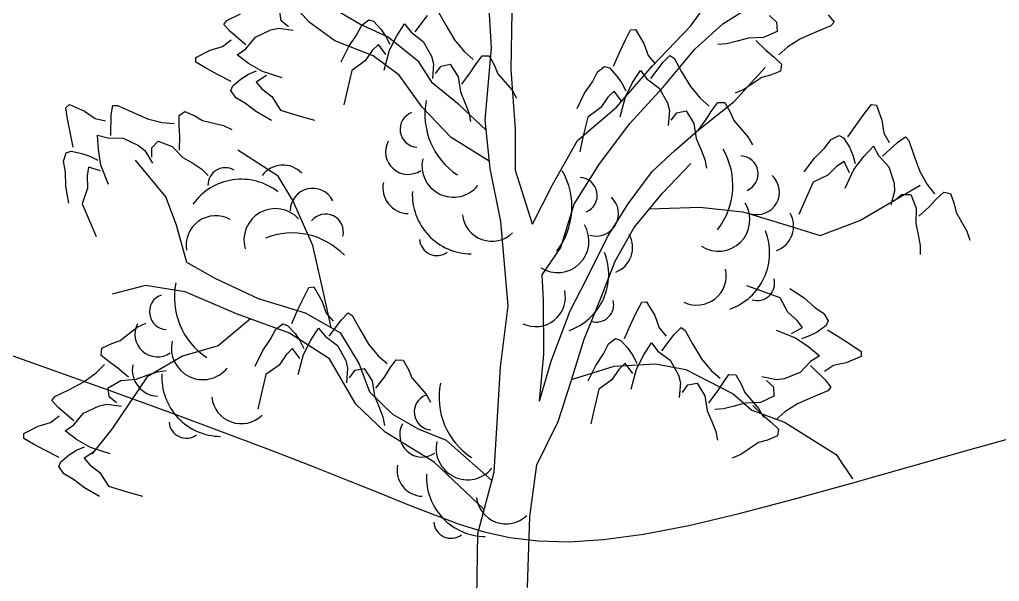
# Model space of a CAD drawing. Header units: millimetres. Extents: x 524954 to 526204, y 9523489 to 9524010.
# Drawn here: x 525741.24 to 525748.91, y 9523790.94 to 9523795.34 of the extents above; entities that cross this region are included whole.
import ezdxf

# ---------------------------------------------------------------- set-up
doc = ezdxf.new("R2010")
doc.units = ezdxf.units.MM
doc.linetypes.add('ACAD_ISO12W100', pattern=[21, 12, -3, 0, -3, 0, -3])
doc.layers.add('Arbre', color=34, linetype='ACAD_ISO12W100')
doc.layers.add('CN_05_00', color=6, linetype='Continuous')

# ---------------------------------------------------------------- blocks, each defined once
blk = doc.blocks.new('v088')
at = {"linetype": 'Continuous'}
for p, q in [((-0.2365, 6.8477), (-0.2742, 7.4626)), ((-1.6648, 7.048), (-1.9323, 7.3471)), ((-1.2665, 7.0314), (-1.4491, 7.1395)), ((1.3209, 7.0171), (1.4418, 7.1813)), ((1.5755, 7.0348), (1.778, 7.1634)), ((-0.0837, 6.6768), (-0.0745, 7.1309)), ((-1.4628, 6.9029), (-1.6648, 7.048)), ((-1.0467, 6.9303), (-1.2665, 7.0314)), ((1.0227, 6.7061), (1.3209, 7.0171)), ((1.3557, 6.8374), (1.5755, 7.0348)), ((-0.8063, 6.7363), (-1.0467, 6.9303)), ((-1.1618, 6.7848), (-1.4628, 6.9029)), ((-0.2869, 6.2807), (-0.2365, 6.8477)), ((1.107, 6.54), (1.3557, 6.8374)), ((-0.9597, 6.6336), (-1.1618, 6.7848)), ((-0.6972, 6.5707), (-0.8063, 6.7363)), ((-0.0491, 6.2111), (-0.0837, 6.6768)), ((0.7433, 6.3831), (1.0227, 6.7061)), ((1.6628, 6.4272), (1.906, 6.6935)), ((-0.7803, 6.3824), (-0.9597, 6.6336)), ((-0.4884, 6.4009), (-0.6972, 6.5707)), ((0.8455, 6.2546), (1.107, 6.54)), ((-0.5514, 6.1446), (-0.7803, 6.3824)), ((-0.2789, 6.2036), (-0.4884, 6.4009)), ((0.4379, 6.1217), (0.7433, 6.3831)), ((1.3814, 6.2037), (1.6628, 6.4272)), ((-0.2479, 5.9022), (-0.2869, 6.2807)), ((0.6096, 5.9388), (0.8455, 6.2546)), ((-0.2539, 5.9607), (-0.5514, 6.1446)), ((-0.0486, 5.8877), (-0.0491, 6.2111)), ((1.1982, 6.0444), (1.3814, 6.2037)), ((0.2399, 5.7756), (0.4379, 6.1217)), ((-1.9071, 5.8427), (-2.2223, 6.0475)), ((1.0213, 5.879), (1.1982, 6.0444)), ((-2.7868, 5.6812), (-3.0229, 5.9686)), ((0.4109, 5.6237), (0.6096, 5.9388)), ((1.0995, 5.7065), (1.3247, 5.9413)), ((-1.7911, 5.6523), (-1.9071, 5.8427)), ((-0.1646, 5.4873), (-0.2479, 5.9022)), ((0.0846, 5.4676), (-0.0486, 5.8877)), ((0.8338, 5.6263), (1.0213, 5.879)), ((0.0846, 5.4676), (0.2399, 5.7756)), ((2.6462, 5.4963), (3.1193, 5.7735)), ((-2.7013, 5.4591), (-2.7868, 5.6812)), ((0.8812, 5.4407), (1.0995, 5.7065)), ((-1.6346, 5.3011), (-1.7911, 5.6523)), ((0.3061, 5.2857), (0.4109, 5.6237)), ((0.6713, 5.3679), (0.8338, 5.6263)), ((1.0006, 5.5861), (1.394, 5.6007)), ((1.394, 5.6007), (1.7306, 5.5642)), ((1.7306, 5.5642), (1.9997, 5.4827)), ((-2.6206, 5.1685), (-2.7013, 5.4591)), ((-0.1073, 4.8293), (-0.1646, 5.4873)), ((1.9997, 5.4827), (2.3377, 5.3779)), ((2.3377, 5.3779), (2.6462, 5.4963)), ((0.7312, 5.1764), (0.8812, 5.4407)), ((-1.5592, 4.9668), (-1.6346, 5.3011)), ((0.5102, 5.0412), (0.6713, 5.3679)), ((0.1613, 5.0712), (0.3061, 5.2857)), ((-2.4003, 5.0425), (-2.6206, 5.1685)), ((0.6191, 4.888), (0.7312, 5.1764)), ((0.1717, 4.8724), (0.1613, 5.0712)), ((-2.9464, 4.9876), (-3.2062, 4.92)), ((-2.6344, 4.9381), (-2.9464, 4.9876)), ((-2.0611, 4.8817), (-2.4003, 5.0425)), ((0.3786, 4.7897), (0.5102, 5.0412)), ((-2.2328, 4.7662), (-2.6344, 4.9381)), ((-1.4917, 4.6586), (-1.5592, 4.9668)), ((-1.6919, 4.7713), (-2.0611, 4.8817)), ((0.1743, 4.4496), (0.1717, 4.8724)), ((0.489, 4.5681), (0.6191, 4.888)), ((-1.8192, 4.6131), (-2.2328, 4.7662)), ((-1.415, 4.6154), (-1.6919, 4.7713)), ((-0.1657, 4.3492), (-0.1073, 4.8293)), ((0.2314, 4.3948), (0.3786, 4.7897)), ((-2.1227, 4.7254), (-2.3768, 4.5144)), ((-1.5041, 4.4145), (-1.8192, 4.6131)), ((-1.2732, 4.3758), (-1.415, 4.6154)), ((0.3841, 4.2301), (0.489, 4.5681)), ((-2.3768, 4.5144), (-2.655, 4.434)), ((0.1384, 4.0819), (0.1743, 4.4496)), ((-2.655, 4.434), (-2.9315, 4.2727)), ((-1.2976, 4.0581), (-1.5041, 4.4145)), ((-1.1877, 4.1537), (-1.2732, 4.3758)), ((0.1384, 4.0819), (0.2314, 4.3948)), ((0.7235, 4.3553), (1.0465, 4.3745)), ((1.0465, 4.3745), (1.2838, 4.3297)), ((-0.2169, 3.5272), (-0.1657, 4.3492)), ((0.3911, 4.2526), (0.7235, 4.3553)), ((1.2838, 4.3297), (1.6547, 4.1385)), ((-2.9315, 4.2727), (-3.209, 3.8627)), ((0.2848, 3.9233), (0.3841, 4.2301)), ((-1.0099, 3.9771), (-1.1877, 4.1537)), ((1.6547, 4.1385), (1.8004, 4.0109)), ((-1.0692, 3.839), (-1.2976, 4.0581)), ((1.8004, 4.0109), (2.0573, 3.9168)), ((-0.8085, 3.8631), (-1.0099, 3.9771)), ((0.1177, 3.584), (0.2848, 3.9233)), ((2.0573, 3.9168), (2.4606, 3.664)), ((-3.209, 3.8627), (-3.3666, 3.6666)), ((-0.6849, 3.6045), (-1.0692, 3.839)), ((-0.589, 3.7744), (-0.8085, 3.8631)), ((-0.2343, 3.4611), (-0.589, 3.7744)), ((2.4606, 3.664), (2.589, 3.4739)), ((-0.2941, 3.234), (-0.6849, 3.6045)), ((0.064, 3.1786), (0.1177, 3.584)), ((-0.3436, 3.0457), (-0.2169, 3.5272)), ((0.0445, 2.6247), (0.064, 3.1786)), ((-0.3518, 2.5418), (-0.3436, 3.0457))]:
    blk.add_line(p, q, dxfattribs=at)
at = {"color": 3, "linetype": 'Continuous'}
for p, q in [((-2.333, 7.0298), (-2.3098, 7.06)), ((-2.3098, 7.06), (-2.2004, 7.1132)), ((-1.8828, 7.0578), (-1.8923, 7.1303)), ((-1.8262, 7.0109), (-1.8828, 7.0578)), ((-1.2526, 7.0255), (-1.1978, 7.0672)), ((-1.1978, 7.0672), (-1.1602, 7.0548)), ((-0.8351, 6.9716), (-0.7381, 7.0997)), ((-0.654, 7.1313), (-0.5947, 7.0251)), ((1.9408, 7.0996), (1.9941, 7.049)), ((2.3991, 7.1055), (2.4452, 7.0467)), ((-2.283, 6.9743), (-2.333, 7.0298)), ((-2.0833, 6.9307), (-1.963, 6.9891)), ((-1.963, 6.9891), (-1.9025, 7.0009)), ((-1.9025, 7.0009), (-1.7879, 6.9849)), ((-1.2925, 6.9474), (-1.2526, 7.0255)), ((-1.1602, 7.0548), (-1.1012, 6.9916)), ((-1.1012, 6.9916), (-1.0633, 6.9361)), ((-0.978, 6.9406), (-0.9175, 7.0343)), ((-0.9175, 7.0343), (-0.8661, 6.9697)), ((-0.5947, 7.0251), (-0.5257, 6.909)), ((0.8128, 6.9092), (0.8527, 6.9872)), ((0.8527, 6.9872), (0.8913, 6.9906)), ((0.8913, 6.9906), (0.9551, 6.8814)), ((1.9941, 7.049), (1.9988, 6.9761)), ((2.4201, 7.0181), (2.3073, 6.9725)), ((2.4452, 7.0467), (2.4201, 7.0181)), ((-2.3415, 6.858), (-2.2745, 6.9095)), ((-2.1607, 6.8701), (-2.283, 6.9743)), ((-2.1606, 6.8391), (-2.0833, 6.9307)), ((-1.3538, 6.8575), (-1.2925, 6.9474)), ((-1.0633, 6.9361), (-1.0322, 6.8755)), ((-1.0349, 6.828), (-0.978, 6.9406)), ((-0.8661, 6.9697), (-0.7702, 6.8978)), ((-0.5257, 6.909), (-0.4496, 6.8178)), ((0.7681, 6.8145), (0.8128, 6.9092)), ((1.7747, 6.9234), (1.6876, 6.8986)), ((1.8939, 6.9271), (1.7747, 6.9234)), ((1.8337, 6.904), (1.9118, 6.828)), ((1.9988, 6.9761), (1.8939, 6.9271)), ((2.1835, 6.9184), (2.0835, 6.8543)), ((2.3073, 6.9725), (2.1835, 6.9184)), ((-2.5514, 6.7723), (-2.4387, 6.8298)), ((-2.4387, 6.8298), (-2.3415, 6.858)), ((-2.228, 6.7914), (-2.1606, 6.8391)), ((-1.413, 6.7366), (-1.3538, 6.8575)), ((-1.122, 6.8741), (-1.1715, 6.8255)), ((-1.0639, 6.7951), (-1.122, 6.8741)), ((-1.0757, 6.6715), (-1.0349, 6.828)), ((-0.7702, 6.8978), (-0.705, 6.781)), ((0.9551, 6.8814), (0.9888, 6.786)), ((1.6041, 6.8779), (1.535, 6.8736)), ((1.6876, 6.8986), (1.6041, 6.8779)), ((1.9118, 6.828), (1.9768, 6.7743)), ((2.0835, 6.8543), (2.0142, 6.7921)), ((-2.5502, 6.7337), (-2.5514, 6.7723)), ((-2.1379, 6.7256), (-2.228, 6.7914)), ((-1.1715, 6.8255), (-1.2266, 6.7446)), ((-0.705, 6.781), (-0.6897, 6.7213)), ((-0.4496, 6.8178), (-0.3793, 6.7567)), ((-0.357, 6.7218), (-0.3104, 6.7855)), ((-0.3104, 6.7855), (-0.2553, 6.7842)), ((-0.2553, 6.7842), (-0.2138, 6.7099)), ((0.7187, 6.7034), (0.7681, 6.8145)), ((0.9888, 6.786), (1.0441, 6.7221)), ((1.1083, 6.7343), (1.1609, 6.7873)), ((1.1609, 6.7873), (1.1923, 6.7659)), ((1.1923, 6.7659), (1.2517, 6.6597)), ((1.9768, 6.7743), (2.0342, 6.7201)), ((-2.4746, 6.6893), (-2.5502, 6.7337)), ((-2.3827, 6.6392), (-2.4746, 6.6893)), ((-2.0288, 6.6624), (-2.1379, 6.7256)), ((-1.2266, 6.7446), (-1.3299, 6.6702)), ((-0.6897, 6.7213), (-0.6991, 6.6059)), ((-0.6753, 6.6457), (-0.6318, 6.7049)), ((-0.6318, 6.7049), (-0.56, 6.7185)), ((-0.56, 6.7185), (-0.4983, 6.6206)), ((-0.4022, 6.6506), (-0.357, 6.7218)), ((-0.2138, 6.7099), (-0.1857, 6.6447)), ((0.5938, 6.6601), (0.6485, 6.7018)), ((0.6485, 6.7018), (0.6861, 6.6893)), ((0.6861, 6.6893), (0.7451, 6.6262)), ((1.0112, 6.6062), (1.1083, 6.7343)), ((2.0342, 6.7201), (2.0261, 6.6656)), ((-2.2745, 6.5836), (-2.3827, 6.6392)), ((-2.2624, 6.5503), (-2.1959, 6.6055)), ((-2.1959, 6.6055), (-2.1384, 6.6402)), ((-2.1384, 6.6402), (-2.076, 6.6678)), ((-1.9976, 6.6315), (-2.0798, 6.5781)), ((-1.8748, 6.6127), (-2.0288, 6.6624)), ((-1.3299, 6.6702), (-1.3669, 6.5144)), ((-0.4983, 6.6206), (-0.4798, 6.5027)), ((-0.4679, 6.5637), (-0.4022, 6.6506)), ((-0.1857, 6.6447), (-0.0753, 6.5169)), ((0.5538, 6.582), (0.5938, 6.6601)), ((0.7451, 6.6262), (0.7831, 6.5707)), ((0.8684, 6.5752), (0.9289, 6.6689)), ((0.9289, 6.6689), (0.9803, 6.6043)), ((0.9803, 6.6043), (1.0762, 6.5324)), ((1.2517, 6.6597), (1.3207, 6.5436)), ((1.879, 6.6139), (1.7385, 6.5203)), ((1.9472, 6.6337), (1.879, 6.6139)), ((2.0261, 6.6656), (1.9472, 6.6337)), ((-2.2769, 6.5134), (-2.2624, 6.5503)), ((-2.0798, 6.5781), (-2.0342, 6.5259)), ((-2.0342, 6.5259), (-1.9565, 6.4662)), ((0.4926, 6.4921), (0.5538, 6.582)), ((0.7831, 6.5707), (0.8142, 6.5101)), ((0.8114, 6.4626), (0.8684, 6.5752)), ((1.0762, 6.5324), (1.1414, 6.4156)), ((1.3207, 6.5436), (1.3968, 6.4523)), ((1.7385, 6.5203), (1.6708, 6.4929)), ((-2.2384, 6.4564), (-2.2769, 6.5134)), ((-2.1628, 6.412), (-2.2384, 6.4564)), ((-1.9565, 6.4662), (-1.8881, 6.3588)), ((-1.3669, 6.5144), (-1.3922, 6.3999)), ((-0.4798, 6.5027), (-0.4444, 6.4194)), ((-0.0753, 6.5169), (-0.0397, 6.4532)), ((0.4333, 6.3712), (0.4926, 6.4921)), ((0.6749, 6.4601), (0.6198, 6.3792)), ((0.7244, 6.5087), (0.6749, 6.4601)), ((0.7824, 6.4297), (0.7244, 6.5087)), ((0.7707, 6.306), (0.8114, 6.4626)), ((1.3968, 6.4523), (1.4671, 6.3913)), ((-3.5682, 6.3771), (-3.539, 6.4025)), ((-3.5548, 6.2904), (-3.5682, 6.3771)), ((-3.539, 6.4025), (-3.4232, 6.3514)), ((-3.2129, 6.3221), (-3.2014, 6.3959)), ((-3.2014, 6.3959), (-3.1633, 6.397)), ((-3.1633, 6.397), (-3.053, 6.3458)), ((-2.0765, 6.3457), (-2.1628, 6.412)), ((-0.4444, 6.4194), (-0.4135, 6.3391)), ((0.6198, 6.3792), (0.5164, 6.3047)), ((1.1414, 6.4156), (1.1567, 6.3559)), ((1.4894, 6.3564), (1.536, 6.4201)), ((1.536, 6.4201), (1.5911, 6.4188)), ((1.5911, 6.4188), (1.6326, 6.3444)), ((2.6849, 6.3343), (2.7388, 6.4036)), ((2.7388, 6.4036), (2.7772, 6.3997)), ((2.7772, 6.3997), (2.8196, 6.2805)), ((-3.5355, 6.1876), (-3.5548, 6.2904)), ((-3.4232, 6.3514), (-3.3399, 6.2939)), ((-3.3399, 6.2939), (-3.2577, 6.2746)), ((-3.2164, 6.1615), (-3.2129, 6.3221)), ((-3.053, 6.3458), (-2.929, 6.2922)), ((-2.929, 6.2922), (-2.8139, 6.2629)), ((-2.6826, 6.2395), (-2.6821, 6.3185)), ((-2.6821, 6.3185), (-2.6368, 6.3497)), ((-2.6368, 6.3497), (-2.5596, 6.3138)), ((-2.5596, 6.3138), (-2.4986, 6.2775)), ((-1.9592, 6.2797), (-2.0765, 6.3457)), ((-1.8881, 6.3588), (-1.7347, 6.313)), ((-1.7347, 6.313), (-1.6219, 6.2812)), ((-0.4135, 6.3391), (-0.4006, 6.2711)), ((0.5164, 6.3047), (0.4795, 6.1489)), ((1.1567, 6.3559), (1.1472, 6.2405)), ((1.171, 6.2803), (1.2146, 6.3394)), ((1.2146, 6.3394), (1.2864, 6.3531)), ((1.2864, 6.3531), (1.3481, 6.2552)), ((1.4442, 6.2852), (1.4894, 6.3564)), ((1.6326, 6.3444), (1.6606, 6.2793)), ((2.6234, 6.2497), (2.6849, 6.3343)), ((-2.8139, 6.2629), (-2.7211, 6.2547)), ((-2.6774, 6.1553), (-2.6826, 6.2395)), ((-2.4986, 6.2775), (-2.3343, 6.2387)), ((-2.3343, 6.2387), (-2.2681, 6.208)), ((1.3481, 6.2552), (1.3665, 6.1373)), ((1.3784, 6.1983), (1.4442, 6.2852)), ((1.6606, 6.2793), (1.771, 6.1515)), ((2.5541, 6.1497), (2.6234, 6.2497)), ((2.8196, 6.2805), (2.8349, 6.1805)), ((-3.5103, 6.0686), (-3.5355, 6.1876)), ((-3.3198, 6.1639), (-3.2403, 6.1417)), ((-3.3139, 6.0525), (-3.3198, 6.1639)), ((-3.2403, 6.1417), (-3.1205, 6.1398)), ((-3.1205, 6.1398), (-2.9991, 6.0834)), ((-2.6797, 6.0464), (-2.6774, 6.1553)), ((0.4795, 6.1489), (0.4542, 6.0345)), ((1.3665, 6.1373), (1.4019, 6.054)), ((1.771, 6.1515), (1.8066, 6.0878)), ((2.4234, 6.1305), (2.4849, 6.1612)), ((2.4849, 6.1612), (2.5195, 6.142)), ((2.5195, 6.142), (2.5657, 6.0689)), ((2.8349, 6.1805), (2.8773, 6.1074)), ((2.9427, 6.1074), (3.0042, 6.1497)), ((3.0042, 6.1497), (3.0311, 6.1228)), ((-2.9991, 6.0834), (-2.9517, 6.044)), ((-2.8958, 5.9912), (-2.8952, 6.0647)), ((-2.8952, 6.0647), (-2.845, 6.1178)), ((-2.845, 6.1178), (-2.7377, 6.0747)), ((-2.7377, 6.0747), (-2.6536, 5.99)), ((2.2926, 5.9843), (2.3695, 6.0612)), ((2.3695, 6.0612), (2.4234, 6.1305)), ((2.5657, 6.0689), (2.5926, 6.0074)), ((2.6772, 5.9958), (2.7542, 6.0766)), ((2.7542, 6.0766), (2.7926, 6.0035)), ((2.8234, 5.9997), (2.9427, 6.1074)), ((3.0311, 6.1228), (3.0696, 6.0074)), ((-3.5861, 5.9603), (-3.5662, 6.0262)), ((-3.5662, 6.0262), (-3.5284, 6.0381)), ((-3.5284, 6.0381), (-3.4436, 6.0215)), ((-3.4436, 6.0215), (-3.3804, 5.9989)), ((-3.3804, 5.9989), (-3.3196, 5.968)), ((-3.294, 5.9279), (-3.3139, 6.0525)), ((-2.9517, 6.044), (-2.8917, 5.945)), ((-2.6536, 5.99), (-2.576, 5.9433)), ((1.4019, 6.054), (1.4328, 5.9737)), ((2.2118, 5.8766), (2.2926, 5.9843)), ((2.5926, 6.0074), (2.6118, 5.942)), ((2.6003, 5.8958), (2.6772, 5.9958)), ((2.7926, 6.0035), (2.8734, 5.9151)), ((3.0696, 6.0074), (3.1158, 5.8804)), ((-3.5727, 5.8736), (-3.5861, 5.9603)), ((-3.3915, 5.9142), (-3.4031, 5.8459)), ((-3.2981, 5.8843), (-3.3915, 5.9142)), ((-3.2352, 5.7773), (-3.294, 5.9279)), ((-2.576, 5.9433), (-2.5039, 5.8964)), ((1.4328, 5.9737), (1.4458, 5.9057)), ((2.4657, 5.9189), (2.3964, 5.8497)), ((2.5234, 5.9574), (2.4657, 5.9189)), ((2.5657, 5.8689), (2.5234, 5.9574)), ((2.8734, 5.9151), (2.9157, 5.7881)), ((-3.5695, 5.7648), (-3.5727, 5.8736)), ((-3.4031, 5.8459), (-3.4003, 5.748)), ((-2.5039, 5.8964), (-2.4536, 5.8489)), ((2.3964, 5.8497), (2.281, 5.7958)), ((2.5311, 5.7497), (2.6003, 5.8958)), ((3.1158, 5.8804), (3.1734, 5.7766)), ((-3.5466, 5.6322), (-3.5695, 5.7648)), ((2.281, 5.7958), (2.2156, 5.6496)), ((2.9157, 5.7881), (2.9196, 5.7266)), ((3.1734, 5.7766), (3.2311, 5.7035)), ((-3.4003, 5.748), (-3.4403, 5.6271)), ((2.9196, 5.7266), (2.8888, 5.615)), ((2.9196, 5.6496), (2.9734, 5.6996)), ((2.9734, 5.6996), (3.0465, 5.6996)), ((3.0465, 5.6996), (3.0888, 5.5919)), ((3.2465, 5.665), (3.3042, 5.7189)), ((3.3042, 5.7189), (3.3581, 5.7073)), ((3.3581, 5.7073), (3.385, 5.6266)), ((-3.4403, 5.6271), (-3.3789, 5.4792)), ((2.2156, 5.6496), (2.1695, 5.5419)), ((3.1081, 5.5304), (3.1888, 5.6035)), ((3.1888, 5.6035), (3.2465, 5.665)), ((3.385, 5.6266), (3.4004, 5.5573)), ((3.0888, 5.5919), (3.085, 5.4727)), ((3.4004, 5.5573), (3.485, 5.4112)), ((-3.3789, 5.4792), (-3.3323, 5.3717)), ((3.085, 5.4727), (3.1042, 5.3842)), ((3.1042, 5.3842), (3.1196, 5.2996)), ((3.485, 5.4112), (3.5081, 5.3419)), ((3.1196, 5.2996), (3.1196, 5.2304)), ((-1.7068, 4.8945), (-1.6668, 4.9726)), ((-1.6668, 4.9726), (-1.6283, 4.976)), ((-1.6283, 4.976), (-1.5645, 4.8667)), ((1.8724, 4.9461), (1.762, 4.9854)), ((2.0224, 4.89), (1.8724, 4.9461)), ((2.0987, 4.9642), (2.2113, 4.8904)), ((-1.7514, 4.7999), (-1.7068, 4.8945)), ((-1.5645, 4.8667), (-1.5307, 4.7714)), ((0.8993, 4.7791), (0.9393, 4.8572)), ((0.9393, 4.8572), (0.9778, 4.8606)), ((0.9778, 4.8606), (1.0416, 4.7513)), ((2.0834, 4.7783), (2.0224, 4.89)), ((2.2113, 4.8904), (2.2929, 4.8185)), ((-1.8008, 4.6887), (-1.7514, 4.7999)), ((-1.5307, 4.7714), (-1.4755, 4.7074)), ((-1.4112, 4.7196), (-1.3587, 4.7727)), ((-1.3587, 4.7727), (-1.3272, 4.7513)), ((0.8546, 4.6845), (0.8993, 4.7791)), ((2.1569, 4.7135), (2.0834, 4.7783)), ((2.2929, 4.8185), (2.3654, 4.7691)), ((2.3654, 4.7691), (2.4, 4.7096)), ((-3.0095, 4.66), (-2.9439, 4.6918)), ((-1.9257, 4.6454), (-1.871, 4.6871)), ((-1.871, 4.6871), (-1.8334, 4.6747)), ((-1.5083, 4.5916), (-1.4112, 4.7196)), ((-1.3272, 4.7513), (-1.2679, 4.6451)), ((0.8053, 4.5733), (0.8546, 4.6845)), ((1.0416, 4.7513), (1.0754, 4.656)), ((2.1989, 4.6584), (2.1569, 4.7135)), ((2.4, 4.7096), (2.383, 4.6739)), ((-3.1435, 4.5571), (-3.0095, 4.66)), ((-1.9657, 4.5674), (-1.9257, 4.6454)), ((-1.8334, 4.6747), (-1.7744, 4.6115)), ((-1.7744, 4.6115), (-1.7365, 4.5561)), ((-1.6512, 4.5605), (-1.5907, 4.6542)), ((-1.5907, 4.6542), (-1.5392, 4.5896)), ((-1.2679, 4.6451), (-1.1988, 4.529)), ((1.0754, 4.656), (1.1306, 4.592)), ((1.0978, 4.4762), (1.1948, 4.6042)), ((1.1948, 4.6042), (1.2474, 4.6573)), ((1.2474, 4.6573), (1.2789, 4.6359)), ((1.2789, 4.6359), (1.3382, 4.5297)), ((1.9921, 4.6376), (2.1424, 4.5777)), ((2.1133, 4.6106), (2.1989, 4.6584)), ((2.3129, 4.6232), (2.2532, 4.5924)), ((2.383, 4.6739), (2.3129, 4.6232)), ((2.3928, 4.6398), (2.497, 4.577)), ((-3.2867, 4.4956), (-3.2101, 4.5328)), ((-3.2101, 4.5328), (-3.1435, 4.5571)), ((-2.0269, 4.4774), (-1.9657, 4.5674)), ((-1.7365, 4.5561), (-1.7054, 4.4954)), ((-1.7081, 4.4479), (-1.6512, 4.5605)), ((-1.5392, 4.5896), (-1.4434, 4.5178)), ((-1.1988, 4.529), (-1.1228, 4.4377)), ((0.6404, 4.452), (0.6804, 4.53)), ((0.6804, 4.53), (0.7351, 4.5718)), ((0.7351, 4.5718), (0.7727, 4.5593)), ((0.7727, 4.5593), (0.8317, 4.4961)), ((0.9549, 4.4451), (1.0154, 4.5388)), ((1.0154, 4.5388), (1.0668, 4.4742)), ((1.3382, 4.5297), (1.4072, 4.4136)), ((2.1424, 4.5777), (2.247, 4.5072)), ((2.2532, 4.5924), (2.1892, 4.5691)), ((2.497, 4.577), (2.5853, 4.5209)), ((-3.2911, 4.4407), (-3.2867, 4.4956)), ((-2.0862, 4.3565), (-2.0269, 4.4774)), ((-1.7952, 4.494), (-1.8447, 4.4455)), ((-1.7371, 4.415), (-1.7952, 4.494)), ((-1.4434, 4.5178), (-1.3781, 4.401)), ((0.5791, 4.362), (0.6404, 4.452)), ((0.8317, 4.4961), (0.8696, 4.4407)), ((1.0668, 4.4742), (1.1627, 4.4024)), ((2.247, 4.5072), (2.3325, 4.4356)), ((2.5853, 4.5209), (2.6578, 4.4715)), ((2.6578, 4.4715), (2.6564, 4.4329)), ((-3.2303, 4.3905), (-3.2911, 4.4407)), ((-3.1617, 4.3413), (-3.2303, 4.3905)), ((-1.8447, 4.4455), (-1.8998, 4.3645)), ((-1.7488, 4.2914), (-1.7081, 4.4479)), ((-1.3781, 4.401), (-1.3629, 4.3412)), ((-1.1228, 4.4377), (-1.0524, 4.3767)), ((-1.0302, 4.3418), (-0.9835, 4.4054)), ((-0.9835, 4.4054), (-0.9285, 4.4041)), ((-0.9285, 4.4041), (-0.8869, 4.3298)), ((0.8109, 4.3786), (0.7614, 4.3301)), ((0.869, 4.2996), (0.8109, 4.3786)), ((0.8696, 4.4407), (0.9007, 4.38)), ((0.898, 4.3325), (0.9549, 4.4451)), ((1.1627, 4.4024), (1.228, 4.2856)), ((1.4072, 4.4136), (1.4833, 4.3223)), ((2.262, 4.3926), (2.1788, 4.3064)), ((2.3325, 4.4356), (2.262, 4.3926)), ((2.5401, 4.3831), (2.4412, 4.3615)), ((2.6564, 4.4329), (2.5401, 4.3831)), ((-3.4268, 4.2328), (-3.3314, 4.3035)), ((-3.3314, 4.3035), (-3.2664, 4.3702)), ((-3.0788, 4.2707), (-3.1617, 4.3413)), ((-2.9333, 4.2859), (-2.8514, 4.3121)), ((-2.8514, 4.3121), (-2.7828, 4.3211)), ((-1.8998, 4.3645), (-2.0031, 4.2901)), ((-1.3629, 4.3412), (-1.3723, 4.2259)), ((-1.3485, 4.2656), (-1.3049, 4.3248)), ((-1.3049, 4.3248), (-1.2331, 4.3384)), ((-1.2331, 4.3384), (-1.1715, 4.2405)), ((-1.0754, 4.2705), (-1.0302, 4.3418)), ((-0.8869, 4.3298), (-0.8589, 4.2646)), ((0.5199, 4.2411), (0.5791, 4.362)), ((0.7614, 4.3301), (0.7063, 4.2491)), ((0.8572, 4.176), (0.898, 4.3325)), ((1.4833, 4.3223), (1.5536, 4.2613)), ((2.1788, 4.3064), (2.0548, 4.2561)), ((2.2601, 4.3616), (2.3751, 4.2494)), ((2.4412, 4.3615), (2.371, 4.3146)), ((-3.5467, 4.1705), (-3.4268, 4.2328)), ((-3.2386, 4.1877), (-3.1373, 4.2436)), ((-3.1373, 4.2436), (-3.0186, 4.2553)), ((-3.0186, 4.2553), (-2.9333, 4.2859)), ((-2.0031, 4.2901), (-2.0401, 4.1343)), ((-1.1715, 4.2405), (-1.153, 4.1227)), ((-1.1411, 4.1837), (-1.0754, 4.2705)), ((-0.8589, 4.2646), (-0.7485, 4.1368)), ((0.7063, 4.2491), (0.603, 4.1747)), ((1.228, 4.2856), (1.2432, 4.2258)), ((1.2432, 4.2258), (1.2338, 4.1105)), ((1.3011, 4.2094), (1.373, 4.223)), ((1.373, 4.223), (1.4346, 4.1251)), ((1.5307, 4.1551), (1.5759, 4.2264)), ((1.5759, 4.2264), (1.6226, 4.29)), ((1.6226, 4.29), (1.6776, 4.2887)), ((1.6776, 4.2887), (1.7191, 4.2144)), ((1.9936, 4.2484), (1.8803, 4.2721)), ((1.9168, 4.2436), (1.9701, 4.193)), ((2.0548, 4.2561), (1.9936, 4.2484)), ((2.3751, 4.2494), (2.4212, 4.1906)), ((-3.6561, 4.1174), (-3.5467, 4.1705)), ((-3.2291, 4.1152), (-3.2386, 4.1877)), ((0.603, 4.1747), (0.566, 4.0189)), ((1.2576, 4.1502), (1.3011, 4.2094)), ((1.465, 4.0683), (1.5307, 4.1551)), ((1.7191, 4.2144), (1.7472, 4.1493)), ((1.7472, 4.1493), (1.8576, 4.0214)), ((1.9701, 4.193), (1.9747, 4.12)), ((2.396, 4.1621), (2.2833, 4.1164)), ((2.4212, 4.1906), (2.396, 4.1621)), ((-3.6793, 4.0872), (-3.6561, 4.1174)), ((-3.6294, 4.0317), (-3.6793, 4.0872)), ((-3.1725, 4.0683), (-3.2291, 4.1152)), ((-2.0401, 4.1343), (-2.0653, 4.0199)), ((-1.153, 4.1227), (-1.1176, 4.0393)), ((-0.7485, 4.1368), (-0.7129, 4.0731)), ((1.4346, 4.1251), (1.4531, 4.0073)), ((1.7506, 4.0673), (1.6636, 4.0426)), ((1.8699, 4.071), (1.7506, 4.0673)), ((1.9747, 4.12), (1.8699, 4.071)), ((2.2833, 4.1164), (2.1595, 4.0623)), ((-3.5071, 3.9275), (-3.6294, 4.0317)), ((-3.4297, 3.988), (-3.3093, 4.0465)), ((-3.3093, 4.0465), (-3.2488, 4.0583)), ((-3.2488, 4.0583), (-3.1342, 4.0423)), ((-1.1176, 4.0393), (-1.0867, 3.9591)), ((0.566, 4.0189), (0.5407, 3.9045)), ((1.4531, 4.0073), (1.4885, 3.9239)), ((1.5801, 4.0219), (1.511, 4.0175)), ((1.6636, 4.0426), (1.5801, 4.0219)), ((1.8097, 4.0479), (1.8877, 3.9719)), ((1.8576, 4.0214), (1.8932, 3.9577)), ((2.0595, 3.9982), (1.9902, 3.936)), ((2.1595, 4.0623), (2.0595, 3.9982)), ((-3.785, 3.8871), (-3.6878, 3.9154)), ((-3.6878, 3.9154), (-3.6208, 3.9668)), ((-3.5069, 3.8964), (-3.4297, 3.988)), ((-1.0867, 3.9591), (-1.0738, 3.891)), ((1.4885, 3.9239), (1.5194, 3.8437)), ((1.8877, 3.9719), (1.9528, 3.9182)), ((1.9528, 3.9182), (2.0102, 3.864)), ((-3.8977, 3.8297), (-3.785, 3.8871)), ((-3.5743, 3.8488), (-3.5069, 3.8964)), ((-3.4842, 3.783), (-3.5743, 3.8488)), ((1.5194, 3.8437), (1.5323, 3.7756)), ((2.0102, 3.864), (2.002, 3.8096)), ((-3.8965, 3.791), (-3.8977, 3.8297)), ((-3.8209, 3.7466), (-3.8965, 3.791)), ((-3.3751, 3.7197), (-3.4842, 3.783)), ((1.9231, 3.7776), (1.855, 3.7579)), ((2.002, 3.8096), (1.9231, 3.7776)), ((-3.729, 3.6966), (-3.8209, 3.7466)), ((-3.6208, 3.641), (-3.729, 3.6966)), ((-3.5422, 3.6629), (-3.4847, 3.6976)), ((-3.4847, 3.6976), (-3.4223, 3.7252)), ((-3.3439, 3.6889), (-3.4261, 3.6355)), ((-3.2212, 3.6701), (-3.3751, 3.7197)), ((1.855, 3.7579), (1.7144, 3.6642)), ((-3.6232, 3.5708), (-3.6087, 3.6076)), ((-3.6087, 3.6076), (-3.5422, 3.6629)), ((-3.4261, 3.6355), (-3.3805, 3.5833)), ((1.7144, 3.6642), (1.6468, 3.6368)), ((-3.5847, 3.5138), (-3.6232, 3.5708)), ((-3.3805, 3.5833), (-3.3028, 3.5236)), ((-3.5091, 3.4694), (-3.5847, 3.5138)), ((-3.4228, 3.4031), (-3.5091, 3.4694)), ((-3.3028, 3.5236), (-3.2344, 3.4162)), ((-3.3055, 3.337), (-3.4228, 3.4031)), ((-3.2344, 3.4162), (-3.081, 3.3703)), ((-3.081, 3.3703), (-2.9682, 3.3386))]:
    blk.add_line(p, q, dxfattribs=at)
for centre, major_axis, start_param, end_param in [((-0.1929, 6.3242), (-0.3995, 0.3995), 0.587708, 1.773422), ((-0.8122, 6.2095), (-0.099, 0.099), -0.421529, 2.292047), ((-0.8896, 6.0328), (0.1246, 0.1246), 1.864761, 4.52862), ((1.088, 5.7707), (-0.3995, 0.3995), 3.265538, 4.451253), ((1.7113, 5.8608), (0.099, 0.099), 4.31771, 7.031286), ((-2.32, 5.773), (0.0964, 0.0964), 0.254619, 2.377018), ((-1.8693, 5.7251), (0.1445, 0.1445), 6.263619, 7.998733), ((-0.535, 5.9246), (0.1741, 0.1741), 2.133893, 4.816631), ((-2.1951, 5.3523), (0.3298, 0.3298), 0.12682, 1.733702), ((-0.1718, 5.6024), (0.3995, 0.3995), 4.836335, 6.022049), ((0.4516, 5.6925), (0.099, 0.099), 4.31771, 7.031286), ((1.8413, 5.7182), (-0.1246, 0.1246), 2.081137, 4.744996), ((-1.6366, 5.5711), (-0.1246, 0.1246), 4.396235, 7.060094), ((-0.8824, 5.7538), (-0.1445, 0.1445), 0.590553, 2.325666), ((-0.3902, 5.7004), (0.3298, 0.3298), 2.307735, 3.914618), ((0.5816, 5.5499), (0.1246, 0.1246), 3.651933, 6.315792), ((-1.9284, 5.3425), (0.1741, 0.1741), 6.236163, 8.918901), ((1.5402, 5.502), (0.1741, 0.1741), 3.363922, 6.046661), ((-2.3952, 5.3012), (-0.1641, 0.1641), -1.288499, 0.949924), ((-1.536, 5.4064), (0.099, 0.099), 5.251538, 7.965114), ((-0.2336, 5.5657), (-0.1641, 0.1641), 0.892416, 3.130839), ((1.924, 5.4517), (-0.1445, 0.1445), 2.713295, 4.448408), ((0.2804, 5.3337), (0.1741, 0.1741), 3.363922, 6.046661), ((-1.7969, 4.8332), (0.3995, 0.3995), 6.260774, 7.446489), ((0.6642, 5.2834), (-0.1445, 0.1445), 2.713295, 4.448408), ((1.4749, 5.2432), (0.3298, 0.3298), 4.265936, 5.872819), ((-0.6635, 5.357), (0.0964, 0.0964), 2.435534, 4.557933), ((0.2152, 5.0749), (-0.3298, 0.3298), 2.69514, 4.302022), ((1.3699, 5.0654), (-0.1641, 0.1641), 1.908121, 4.146545), ((-2.1547, 4.8961), (-0.3995, 0.3995), 0.587708, 1.773422), ((1.844, 5.0056), (-0.0964, 0.0964), 2.051824, 4.174223), ((-2.774, 4.7815), (-0.099, 0.099), -0.421529, 2.292047), ((0.1101, 4.8971), (-0.1641, 0.1641), 1.908121, 4.146545), ((0.5842, 4.8373), (0.0964, 0.0964), 3.62262, 5.745019), ((-2.8514, 4.6047), (-0.1246, 0.1246), 0.293965, 2.957824), ((-2.4968, 4.4965), (0.1741, 0.1741), 2.133893, 4.816631), ((-2.8441, 4.3258), (-0.1445, 0.1445), 0.590553, 2.325666), ((-2.352, 4.2724), (0.3298, 0.3298), 2.307735, 3.914618), ((-0.0823, 4.1124), (0.3995, 0.3995), 2.158504, 3.344219), ((-2.1954, 4.1377), (0.1641, 0.1641), 2.463212, 4.701636), ((-0.7016, 3.9977), (0.099, 0.099), 1.149268, 3.862844), ((-2.6253, 3.929), (0.0964, 0.0964), 2.435534, 4.557933), ((-0.779, 3.821), (0.1246, 0.1246), 1.864761, 4.52862), ((-0.4244, 3.7128), (0.1741, 0.1741), 2.133893, 4.816631), ((-0.7718, 3.542), (-0.1445, 0.1445), 0.590553, 2.325666), ((-0.2796, 3.4886), (0.3298, 0.3298), 2.307735, 3.914618), ((-0.1231, 3.3539), (0.1641, 0.1641), 2.463212, 4.701636), ((-0.5529, 3.1452), (0.0964, 0.0964), 2.435534, 4.557933)]:
    blk.add_ellipse(centre, major_axis=major_axis, ratio=1, start_param=start_param, end_param=end_param, dxfattribs=at)

msp = doc.modelspace()

# ---------------------------------------------------------------- linework, layer by layer
at = {"layer": 'CN_05_00', "elevation": 285, "flags": 128}
msp.add_lwpolyline([(525740.7194, 9523792.8699), (525741.3734, 9523792.639), (525741.9445, 9523792.4345), (525742.4387, 9523792.2544), (525742.8648, 9523792.0961), (525743.2316, 9523791.957), (525743.5479, 9523791.8345), (525743.8225, 9523791.7262), (525744.0641, 9523791.6294), (525744.2817, 9523791.5415), (525744.4838, 9523791.461), (525744.6783, 9523791.3897), (525744.873, 9523791.3303), (525745.0756, 9523791.2857), (525745.2939, 9523791.2587), (525745.5356, 9523791.2519), (525745.8084, 9523791.2683), (525746.1202, 9523791.3104), (525746.4759, 9523791.3799), (525746.8701, 9523791.4727), (525747.2945, 9523791.5834), (525747.741, 9523791.7068), (525748.2013, 9523791.8376), (525748.6672, 9523791.9702), (525749.1306, 9523792.0996)], dxfattribs=at)

# ---------------------------------------------------------------- block references
at = {"layer": 'Arbre'}
msp.add_blockref('v088', (525745.1678, 9523788.2695), dxfattribs=at)

doc.saveas('drawing.dxf')
